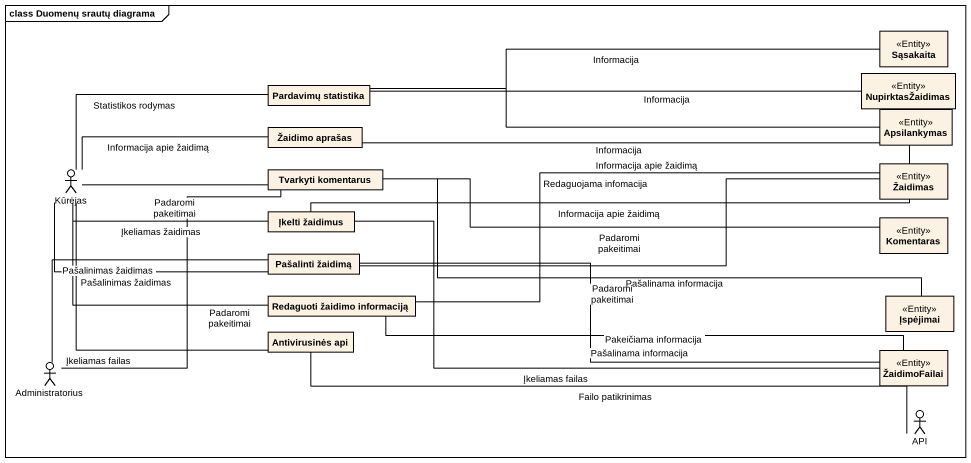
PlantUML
@startuml
mainframe class Duomenų srautų diagrama
allowmixing
hide circle
hide empty members
class Sąsakaita <<Entity>>
class NupirktasŽaidimas <<Entity>>
class "Pardavimų statistika" as Pardavimų_statistika
class Apsilankymas <<Entity>>
class "Žaidimo aprašas" as Žaidimo_aprašas
actor Kūrėjas
class "Tvarkyti komentarus" as Tvarkyti_komentarus
class Žaidimas <<Entity>>
class "Įkelti žaidimus" as Įkelti_žaidimus
class Komentaras <<Entity>>
class "Pašalinti žaidimą" as Pašalinti_žaidimą
class "Redaguoti žaidimo informaciją" as Redaguoti_žaidimo
class Įspėjimai <<Entity>>
class "Antivirusinės api" as Antivirusinės_api
actor Administratorius
class ŽaidimoFailai <<Entity>>
actor API
Sąsakaita -left- Pardavimų_statistika : Informacija
NupirktasŽaidimas -left- Pardavimų_statistika : Informacija
Pardavimų_statistika -left- Kūrėjas : Statistikos rodymas
Apsilankymas -left- Pardavimų_statistika : Informacija
Žaidimo_aprašas -right- Žaidimas : Informacija apie žaidimą
Kūrėjas -right- Žaidimo_aprašas : Informacija apie žaidimą
Kūrėjas -right- Tvarkyti_komentarus : Padaromi pakeitimai
Kūrėjas -right- Įkelti_žaidimus : Įkeliamas žaidimas
Kūrėjas -right- Pašalinti_žaidimą : Pašalinimas žaidimas
Kūrėjas -right- Redaguoti_žaidimo
Tvarkyti_komentarus -right- Komentaras : Padaromi pakeitimai
Tvarkyti_komentarus -right- Įspėjimai : Padaromi pakeitimai
Įkelti_žaidimus -right- Žaidimas : Informacija apie žaidimą
Įkelti_žaidimus -right- ŽaidimoFailai : Įkeliamas failas
Pašalinti_žaidimą -right- Žaidimas : Pašalinama informacija
Pašalinti_žaidimą -right- ŽaidimoFailai : Pašalinama informacija
Redaguoti_žaidimo -right- Žaidimas : Redaguojama infomacija
Redaguoti_žaidimo -right- ŽaidimoFailai : Pakeičiama informacija
Antivirusinės_api -up- Kūrėjas : Įkeliamas failas
Antivirusinės_api -right- API : Failo patikrinimas
Administratorius -up- Tvarkyti_komentarus : Padaromi pakeitimai
Administratorius -right- Pašalinti_žaidimą : Pašalinimas žaidimas
@enduml
